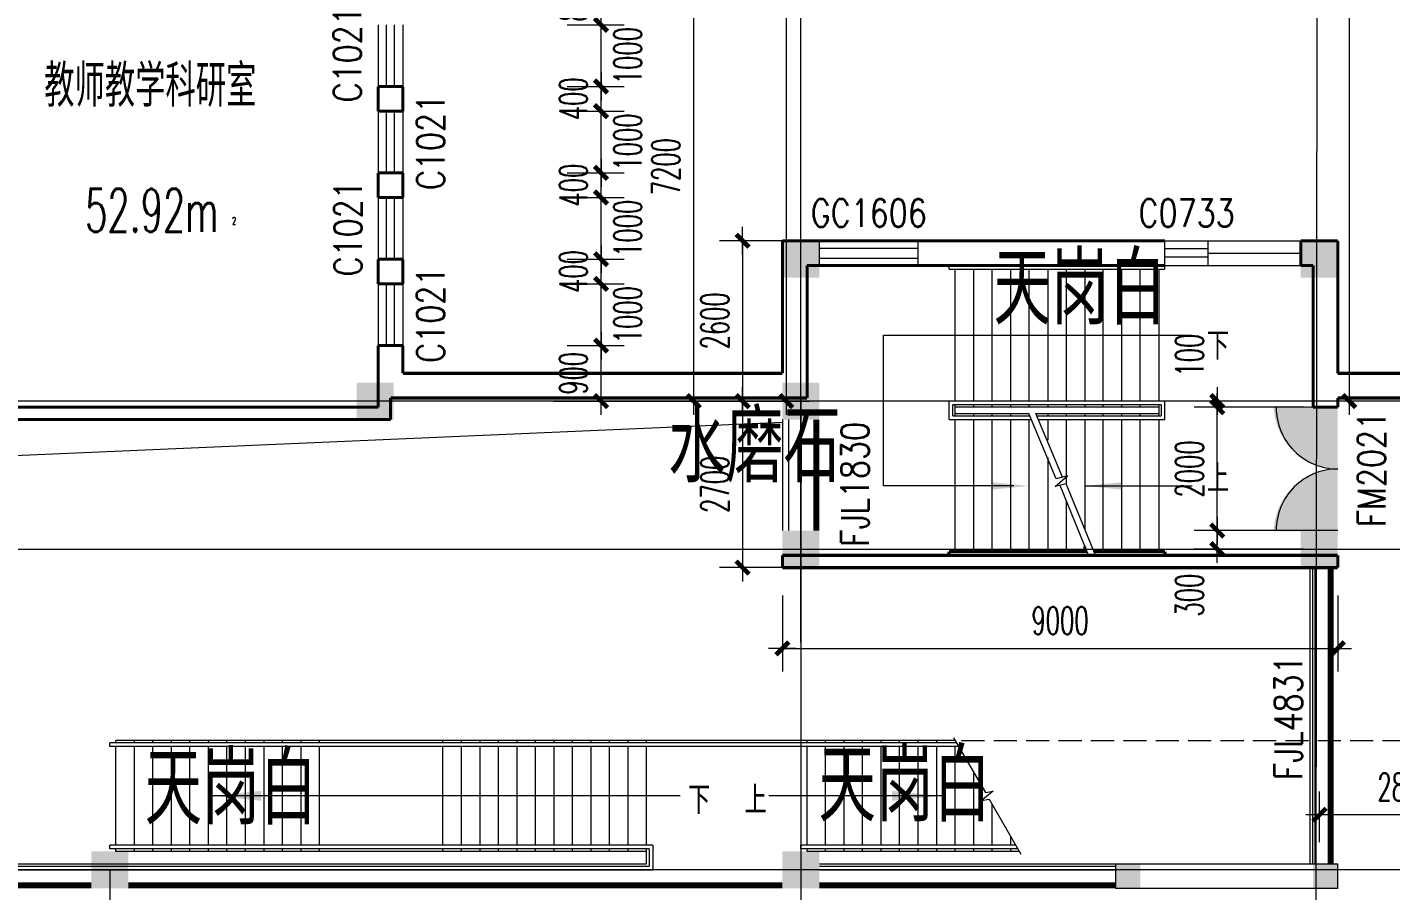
# Model space of a CAD drawing. Extents: x 1575758 to 1999219, y -897052 to -636879.
# Drawn here: x 1621907 to 1644001, y -805312 to -791312 of the extents above; entities that cross this region are included whole.
import ezdxf
from ezdxf.enums import TextEntityAlignment as Align

# ---------------------------------------------------------------- set-up
doc = ezdxf.new("R2010")
doc.units = 0
doc.header["$LTSCALE"] = 1500
doc.header["$MEASUREMENT"] = 0
doc.linetypes.add('DASH', pattern=[0.35, 0.25, -0.1])
doc.layers.get('0').update_dxf_attribs({"linetype": 'CONTINUOUS', "lineweight": 5})
doc.layers.get('DEFPOINTS').update_dxf_attribs({"linetype": 'CONTINUOUS', "lineweight": 5})
for name, color, linetype, lineweight in [('AXIS', 7, 'CONTINUOUS', 5), ('COLUMN', 7, 'CONTINUOUS', 5), ('OTHER', 7, 'CONTINUOUS', 5), ('P-S-TEXT', 7, 'CONTINUOUS', 5), ('PUB_DIM', 7, 'CONTINUOUS', 5), ('PUB_TEXT', 7, 'CONTINUOUS', 5), ('STAIR', 7, 'CONTINUOUS', 0), ('WALL', 7, 'CONTINUOUS', 5), ('WINDOW', 7, 'CONTINUOUS', 0), ('WINDOW_TEXT', 7, 'CONTINUOUS', 5), ('我的', 7, 'CONTINUOUS', 5), ('虚线', 7, 'DASH', 5), ('防火卷帘', 7, 'CONTINUOUS', 5), ('防火卷帘名称', 7, 'CONTINUOUS', 5)]:
    doc.layers.add(name, color=color, linetype=linetype, lineweight=lineweight)
doc.layers.add('防火门', color=10, linetype='CONTINUOUS')
doc.styles.add('_SIMPLEX', font='SIMPLEX.shx', dxfattribs={"width": 0.6})
doc.styles.add('DIM_FONT', font='romans.shx', dxfattribs={"width": 0.6})
doc.styles.add('H1', font='romans.shx', dxfattribs={"width": 1.2, "bigfont": 'hztxt.shx'})
doc.styles.add('SIMPLEX', font='SIMPLEX.SHX', dxfattribs={"width": 0.6})
doc.dimstyles.new('NORMAL', dxfattribs={"dimscale": 1.5, "dimtxt": 300, "dimasz": 1, "dimexe": 250, "dimexo": 300, "dimgap": 150, "dimtad": 1, "dimdec": 0, "dimdsep": 46, "dimtxsty": 'DIM_FONT', "dimblk1": '_DIMX', "dimblk2": '_DIMX', "dimsah": 1, "dimcen": 2.5, "dimdle": 0.3, "dimclrd": 256, "dimclre": 256, "dimclrt": 256, "dimadec": 0, "dimazin": 0, "dimtfac": 1, "dimtdec": 0, "dimtix": 1, "dimtmove": 2, "dimatfit": 3, "dimldrblk": '_DIMX', "dimfxl": 1, "dimtvp": 1, "dimtolj": 1, "dimtzin": 0, "dimlwd": -1, "dimlwe": -1, "dimarcsym": 0})

# ---------------------------------------------------------------- blocks, each defined once
blk = doc.blocks.new('_DIMX')
blk.add_line((-150, 0), (150, 0))
at = {"const_width": 50}
blk.add_lwpolyline([(-70, -70), (70, 70)], dxfattribs=at)
blk = doc.blocks.new('*D403')
at = {"layer": 'AXIS'}
for p, q in [((1634389, -794773), (1633124, -794773)), ((1633499, -794775), (1633499, -797372)), ((1634383, -797373), (1633124, -797373))]:
    blk.add_line(p, q, dxfattribs=at)
at = {"layer": 'DEFPOINTS', "color": 0, "lineweight": 5}
for p in [(1634839, -794773), (1633499, -797373), (1634833, -797373)]:
    blk.add_point(p, dxfattribs=at)
at = {"layer": 'AXIS', "xscale": 1.5, "yscale": 1.5, "zscale": 1.5}
for p, rotation in [((1633499, -794773), 90), ((1633499, -797373), 270)]:
    blk.add_blockref('_DIMX', p, dxfattribs=dict(at, rotation=rotation))
at = {"layer": 'AXIS', "insert": (1633049, -796073), "char_height": 450, "attachment_point": 5, "rotation": 90, "style": 'DIM_FONT'}
blk.add_mtext('\\A1;2600', dxfattribs=at)
blk = doc.blocks.new('_ARROW')
blk.add_solid([(0, 0), (-1, 0.1), (-1, -0.1)])
blk = doc.blocks.new('*D404')
at = {"layer": 'AXIS'}
for p, q in [((1634383, -797373), (1633124, -797373)), ((1633499, -797375), (1633499, -800072)), ((1634389, -800073), (1633124, -800073))]:
    blk.add_line(p, q, dxfattribs=at)
at = {"layer": 'DEFPOINTS', "color": 0, "lineweight": 5}
for p in [(1634833, -797373), (1633499, -800073), (1634839, -800073)]:
    blk.add_point(p, dxfattribs=at)
at = {"layer": 'AXIS', "xscale": 1.5, "yscale": 1.5, "zscale": 1.5}
for p, rotation in [((1633499, -797373), 90), ((1633499, -800073), 270)]:
    blk.add_blockref('_DIMX', p, dxfattribs=dict(at, rotation=rotation))
at = {"layer": 'AXIS', "insert": (1633049, -798723), "char_height": 450, "attachment_point": 5, "rotation": 90, "style": 'DIM_FONT'}
blk.add_mtext('\\A1;2700', dxfattribs=at)
blk = doc.blocks.new('_FZH')
blk.add_solid([(0.5, -0.5), (-0.5, -0.5), (0.5, 0.5), (-0.5, 0.5)])
blk = doc.blocks.new('_WBLK')
for p, q in [((-0.5, 0.5), (0.5, 0.5)), ((0.5, 0.167), (-0.5, 0.167)), ((0.5, -0.167), (-0.5, -0.167)), ((-0.5, -0.5), (0.5, -0.5))]:
    blk.add_line(p, q)
at = {"layer": 'WINDOW_TEXT', "style": 'SIMPLEX', "flags": 9}
blk.add_attdef('A', text='', height=1, dxfattribs=at).set_placement((0, 1.5), align=Align.MIDDLE)
blk = doc.blocks.new('*D545')
at = {"layer": 'DEFPOINTS', "color": 0, "lineweight": 5}
for p in [(1642848, -804079), (1642848, -804973), (1645648, -804973)]:
    blk.add_point(p, dxfattribs=at)
at = {"layer": 'PUB_DIM'}
for p, q in [((1642848, -804523), (1642848, -803704)), ((1645648, -804523), (1645648, -803704)), ((1645646, -804079), (1642849, -804079))]:
    blk.add_line(p, q, dxfattribs=at)
at = {"layer": 'PUB_DIM', "xscale": 1.5, "yscale": 1.5, "zscale": 1.5, "rotation": 180}
blk.add_blockref('_DIMX', (1642848, -804079), dxfattribs=at)
at = {"layer": 'PUB_DIM', "xscale": 1.5, "yscale": 1.5, "zscale": 1.5}
blk.add_blockref('_DIMX', (1645648, -804079), dxfattribs=at)
at = {"layer": 'PUB_DIM', "insert": (1644248, -803629), "char_height": 450, "attachment_point": 5, "style": 'DIM_FONT'}
blk.add_mtext('\\A1;2800', dxfattribs=at)
blk = doc.blocks.new('_GCBLK')
at = {"linetype": 'DASH'}
for p, q in [((-0.5, -0.5), (-0.5, 0.5)), ((0.5, -0.5), (0.5, 0.5)), ((-0.5, 0.2), (0.5, 0.2)), ((-0.5, -0.2), (0.5, -0.2))]:
    blk.add_line(p, q, dxfattribs=at)
at = {"layer": 'WINDOW_TEXT', "style": 'SIMPLEX', "flags": 9}
blk.add_attdef('A', text='', height=1, dxfattribs=at).set_placement((0, 1.5), align=Align.MIDDLE)
blk = doc.blocks.new('M_A3PTU')
for p, q in [((-0.5, 0), (-0.499, -0.498)), ((0.5, 0), (0.499, -0.498))]:
    blk.add_line(p, q)
for centre, start, end in [((-0.498, -0.001), 269.885, 0.0763), ((0.498, -0.001), 179.9237, 270.115)]:
    blk.add_arc(centre, 0.498, start, end)
blk = doc.blocks.new('*D696')
at = {"layer": 'AXIS'}
for p, q in [((1630435, -790173), (1633080, -790173)), ((1632705, -790175), (1632705, -797372)), ((1630435, -797373), (1633080, -797373))]:
    blk.add_line(p, q, dxfattribs=at)
at = {"layer": 'DEFPOINTS', "color": 0, "lineweight": 5}
for p in [(1629985, -790173), (1629985, -797373), (1632705, -797373)]:
    blk.add_point(p, dxfattribs=at)
at = {"layer": 'AXIS', "xscale": 1.5, "yscale": 1.5, "zscale": 1.5}
for p, rotation in [((1632705, -790173), 90), ((1632705, -797373), 270)]:
    blk.add_blockref('_DIMX', p, dxfattribs=dict(at, rotation=rotation))
at = {"layer": 'AXIS', "insert": (1632255, -793573), "char_height": 450, "attachment_point": 5, "rotation": 90, "style": 'DIM_FONT'}
blk.add_mtext('\\A1;7200', dxfattribs=at)
blk = doc.blocks.new('*D697')
at = {"layer": 'AXIS'}
for p, q in [((1630747, -762123), (1634580, -762123)), ((1634205, -762125), (1634205, -797372)), ((1630747, -797373), (1634580, -797373))]:
    blk.add_line(p, q, dxfattribs=at)
at = {"layer": 'DEFPOINTS', "color": 0, "lineweight": 5}
for p in [(1630297, -762123), (1630297, -797373), (1634205, -797373)]:
    blk.add_point(p, dxfattribs=at)
at = {"layer": 'AXIS', "xscale": 1.5, "yscale": 1.5, "zscale": 1.5}
for p, rotation in [((1634205, -762123), 90), ((1634205, -797373), 270)]:
    blk.add_blockref('_DIMX', p, dxfattribs=dict(at, rotation=rotation))
at = {"layer": 'AXIS', "insert": (1633755, -779748), "char_height": 450, "attachment_point": 5, "rotation": 90, "style": 'DIM_FONT'}
blk.add_mtext('\\A1;35250', dxfattribs=at)
blk = doc.blocks.new('*D702')
at = {"layer": 'AXIS'}
for p, q in [((1646787, -762123), (1642954, -762123)), ((1643329, -762125), (1643329, -797372)), ((1646787, -797373), (1642954, -797373))]:
    blk.add_line(p, q, dxfattribs=at)
at = {"layer": 'DEFPOINTS', "color": 0, "lineweight": 5}
for p in [(1647237, -762123), (1643329, -797373), (1647237, -797373)]:
    blk.add_point(p, dxfattribs=at)
at = {"layer": 'AXIS', "xscale": 1.5, "yscale": 1.5, "zscale": 1.5}
for p, rotation in [((1643329, -762123), 90), ((1643329, -797373), 270)]:
    blk.add_blockref('_DIMX', p, dxfattribs=dict(at, rotation=rotation))
at = {"layer": 'AXIS', "insert": (1642879, -779748), "char_height": 450, "attachment_point": 5, "rotation": 90, "style": 'DIM_FONT'}
blk.add_mtext('\\A1;35250', dxfattribs=at)
blk = doc.blocks.new('*D753')
at = {"layer": 'DEFPOINTS', "color": 0, "lineweight": 5}
for p in [(1630205, -795073), (1631205, -795073), (1630205, -795473)]:
    blk.add_point(p, dxfattribs=at)
at = {"layer": 'PUB_DIM'}
for p, q in [((1630655, -795073), (1631580, -795073)), ((1631205, -795072), (1631205, -795070)), ((1631205, -795473), (1631205, -795073)), ((1630655, -795473), (1631580, -795473)), ((1631205, -795475), (1631205, -795476))]:
    blk.add_line(p, q, dxfattribs=at)
at = {"layer": 'PUB_DIM', "xscale": 1.5, "yscale": 1.5, "zscale": 1.5}
for p, rotation in [((1631205, -795073), 270), ((1631205, -795473), 90)]:
    blk.add_blockref('_DIMX', p, dxfattribs=dict(at, rotation=rotation))
at = {"layer": 'PUB_DIM', "insert": (1630755, -795273), "char_height": 450, "attachment_point": 5, "rotation": 90, "style": 'DIM_FONT'}
blk.add_mtext('\\A1;400', dxfattribs=at)
blk = doc.blocks.new('*D754')
at = {"layer": 'DEFPOINTS', "color": 0, "lineweight": 5}
for p in [(1630205, -794073), (1631205, -794073), (1630205, -795073)]:
    blk.add_point(p, dxfattribs=at)
at = {"layer": 'PUB_DIM'}
for p, q in [((1630655, -794073), (1631580, -794073)), ((1631205, -795072), (1631205, -794075)), ((1630655, -795073), (1631580, -795073))]:
    blk.add_line(p, q, dxfattribs=at)
at = {"layer": 'PUB_DIM', "xscale": 1.5, "yscale": 1.5, "zscale": 1.5}
for p, rotation in [((1631205, -794073), 90), ((1631205, -795073), 270)]:
    blk.add_blockref('_DIMX', p, dxfattribs=dict(at, rotation=rotation))
at = {"layer": 'PUB_DIM', "insert": (1631637, -794573), "char_height": 450, "attachment_point": 5, "rotation": 90, "style": 'DIM_FONT'}
blk.add_mtext('\\A1;1000', dxfattribs=at)
blk = doc.blocks.new('*D755')
at = {"layer": 'DEFPOINTS', "color": 0, "lineweight": 5}
for p in [(1630205, -793673), (1631205, -793673), (1630205, -794073)]:
    blk.add_point(p, dxfattribs=at)
at = {"layer": 'PUB_DIM'}
for p, q in [((1630655, -793673), (1631580, -793673)), ((1631205, -793672), (1631205, -793670)), ((1631205, -794073), (1631205, -793673)), ((1630655, -794073), (1631580, -794073)), ((1631205, -794075), (1631205, -794076))]:
    blk.add_line(p, q, dxfattribs=at)
at = {"layer": 'PUB_DIM', "xscale": 1.5, "yscale": 1.5, "zscale": 1.5}
for p, rotation in [((1631205, -793673), 270), ((1631205, -794073), 90)]:
    blk.add_blockref('_DIMX', p, dxfattribs=dict(at, rotation=rotation))
at = {"layer": 'PUB_DIM', "insert": (1630755, -793873), "char_height": 450, "attachment_point": 5, "rotation": 90, "style": 'DIM_FONT'}
blk.add_mtext('\\A1;400', dxfattribs=at)
blk = doc.blocks.new('*D756')
at = {"layer": 'DEFPOINTS', "color": 0, "lineweight": 5}
for p in [(1630205, -792273), (1631205, -792273), (1630205, -792673)]:
    blk.add_point(p, dxfattribs=at)
at = {"layer": 'PUB_DIM'}
for p, q in [((1630655, -792273), (1631580, -792273)), ((1631205, -792272), (1631205, -792270)), ((1631205, -792673), (1631205, -792273)), ((1630655, -792673), (1631580, -792673)), ((1631205, -792675), (1631205, -792676))]:
    blk.add_line(p, q, dxfattribs=at)
at = {"layer": 'PUB_DIM', "xscale": 1.5, "yscale": 1.5, "zscale": 1.5}
for p, rotation in [((1631205, -792273), 270), ((1631205, -792673), 90)]:
    blk.add_blockref('_DIMX', p, dxfattribs=dict(at, rotation=rotation))
at = {"layer": 'PUB_DIM', "insert": (1630755, -792473), "char_height": 450, "attachment_point": 5, "rotation": 90, "style": 'DIM_FONT'}
blk.add_mtext('\\A1;400', dxfattribs=at)
blk = doc.blocks.new('*D757')
at = {"layer": 'DEFPOINTS', "color": 0, "lineweight": 5}
for p in [(1630205, -796473), (1631205, -796473), (1630205, -797373)]:
    blk.add_point(p, dxfattribs=at)
at = {"layer": 'PUB_DIM'}
for p, q in [((1630655, -796473), (1631580, -796473)), ((1631205, -796472), (1631205, -796470)), ((1631205, -797373), (1631205, -796473)), ((1630655, -797373), (1631580, -797373)), ((1631205, -797375), (1631205, -797376))]:
    blk.add_line(p, q, dxfattribs=at)
at = {"layer": 'PUB_DIM', "xscale": 1.5, "yscale": 1.5, "zscale": 1.5}
for p, rotation in [((1631205, -796473), 270), ((1631205, -797373), 90)]:
    blk.add_blockref('_DIMX', p, dxfattribs=dict(at, rotation=rotation))
at = {"layer": 'PUB_DIM', "insert": (1630755, -796923), "char_height": 450, "attachment_point": 5, "rotation": 90, "style": 'DIM_FONT'}
blk.add_mtext('\\A1;900', dxfattribs=at)
blk = doc.blocks.new('*D758')
at = {"layer": 'DEFPOINTS', "color": 0, "lineweight": 5}
for p in [(1630205, -790473), (1631205, -790473), (1630205, -791273)]:
    blk.add_point(p, dxfattribs=at)
at = {"layer": 'PUB_DIM'}
for p, q in [((1630655, -790473), (1631580, -790473)), ((1631205, -790472), (1631205, -790470)), ((1631205, -791273), (1631205, -790473)), ((1630655, -791273), (1631580, -791273)), ((1631205, -791275), (1631205, -791276))]:
    blk.add_line(p, q, dxfattribs=at)
at = {"layer": 'PUB_DIM', "xscale": 1.5, "yscale": 1.5, "zscale": 1.5}
for p, rotation in [((1631205, -790473), 270), ((1631205, -791273), 90)]:
    blk.add_blockref('_DIMX', p, dxfattribs=dict(at, rotation=rotation))
at = {"layer": 'PUB_DIM', "insert": (1630755, -790873), "char_height": 450, "attachment_point": 5, "rotation": 90, "style": 'DIM_FONT'}
blk.add_mtext('\\A1;800', dxfattribs=at)
blk = doc.blocks.new('*D1653')
at = {"layer": 'AXIS'}
for p, q in [((1634143, -800523), (1634143, -801757)), ((1643143, -800523), (1643143, -801757)), ((1634145, -801382), (1643142, -801382))]:
    blk.add_line(p, q, dxfattribs=at)
at = {"layer": 'DEFPOINTS', "color": 0, "lineweight": 5}
for p in [(1634143, -800073), (1643143, -800073), (1643143, -801382)]:
    blk.add_point(p, dxfattribs=at)
at = {"layer": 'AXIS', "xscale": 1.5, "yscale": 1.5, "zscale": 1.5, "rotation": 180}
blk.add_blockref('_DIMX', (1634143, -801382), dxfattribs=at)
at = {"layer": 'AXIS', "xscale": 1.5, "yscale": 1.5, "zscale": 1.5}
blk.add_blockref('_DIMX', (1643143, -801382), dxfattribs=at)
at = {"layer": 'AXIS', "insert": (1638643, -800932), "char_height": 450, "attachment_point": 5, "style": 'DIM_FONT'}
blk.add_mtext('\\A1;9000', dxfattribs=at)
blk = doc.blocks.new('*D1654')
at = {"layer": 'DEFPOINTS', "color": 0, "lineweight": 5}
for p in [(1630205, -792673), (1631205, -792673), (1630205, -793673)]:
    blk.add_point(p, dxfattribs=at)
at = {"layer": 'PUB_DIM'}
for p, q in [((1630655, -792673), (1631580, -792673)), ((1631205, -793672), (1631205, -792675)), ((1630655, -793673), (1631580, -793673))]:
    blk.add_line(p, q, dxfattribs=at)
at = {"layer": 'PUB_DIM', "xscale": 1.5, "yscale": 1.5, "zscale": 1.5}
for p, rotation in [((1631205, -792673), 90), ((1631205, -793673), 270)]:
    blk.add_blockref('_DIMX', p, dxfattribs=dict(at, rotation=rotation))
at = {"layer": 'PUB_DIM', "insert": (1631637, -793173), "char_height": 450, "attachment_point": 5, "rotation": 90, "style": 'DIM_FONT'}
blk.add_mtext('\\A1;1000', dxfattribs=at)
blk = doc.blocks.new('*D1655')
at = {"layer": 'DEFPOINTS', "color": 0, "lineweight": 5}
for p in [(1630205, -791273), (1631205, -791273), (1630205, -792273)]:
    blk.add_point(p, dxfattribs=at)
at = {"layer": 'PUB_DIM'}
for p, q in [((1630655, -791273), (1631580, -791273)), ((1631205, -792272), (1631205, -791275)), ((1630655, -792273), (1631580, -792273))]:
    blk.add_line(p, q, dxfattribs=at)
at = {"layer": 'PUB_DIM', "xscale": 1.5, "yscale": 1.5, "zscale": 1.5}
for p, rotation in [((1631205, -791273), 90), ((1631205, -792273), 270)]:
    blk.add_blockref('_DIMX', p, dxfattribs=dict(at, rotation=rotation))
at = {"layer": 'PUB_DIM', "insert": (1631637, -791773), "char_height": 450, "attachment_point": 5, "rotation": 90, "style": 'DIM_FONT'}
blk.add_mtext('\\A1;1000', dxfattribs=at)
blk = doc.blocks.new('*D1656')
at = {"layer": 'DEFPOINTS', "color": 0, "lineweight": 5}
for p in [(1630205, -795473), (1631205, -795473), (1630205, -796473)]:
    blk.add_point(p, dxfattribs=at)
at = {"layer": 'PUB_DIM'}
for p, q in [((1630655, -795473), (1631580, -795473)), ((1631205, -796472), (1631205, -795475)), ((1630655, -796473), (1631580, -796473))]:
    blk.add_line(p, q, dxfattribs=at)
at = {"layer": 'PUB_DIM', "xscale": 1.5, "yscale": 1.5, "zscale": 1.5}
for p, rotation in [((1631205, -795473), 90), ((1631205, -796473), 270)]:
    blk.add_blockref('_DIMX', p, dxfattribs=dict(at, rotation=rotation))
at = {"layer": 'PUB_DIM', "insert": (1631637, -795973), "char_height": 450, "attachment_point": 5, "rotation": 90, "style": 'DIM_FONT'}
blk.add_mtext('\\A1;1000', dxfattribs=at)
blk = doc.blocks.new('*D2250')
at = {"layer": 'DEFPOINTS', "color": 0, "lineweight": 5}
for p in [(1641190, -799473), (1643043, -799473), (1643043, -799773)]:
    blk.add_point(p, dxfattribs=at)
at = {"layer": 'PUB_DIM'}
for p, q in [((1642593, -799473), (1640815, -799473)), ((1641190, -799472), (1641190, -799470)), ((1641190, -799773), (1641190, -799473)), ((1642593, -799773), (1640815, -799773)), ((1641190, -799775), (1641190, -799776))]:
    blk.add_line(p, q, dxfattribs=at)
at = {"layer": 'PUB_DIM', "xscale": 1.5, "yscale": 1.5, "zscale": 1.5}
for p, rotation in [((1641190, -799473), 270), ((1641190, -799773), 90)]:
    blk.add_blockref('_DIMX', p, dxfattribs=dict(at, rotation=rotation))
at = {"layer": 'PUB_DIM', "insert": (1640740, -800518), "char_height": 450, "attachment_point": 5, "rotation": 90, "style": 'DIM_FONT'}
blk.add_mtext('\\A1;300', dxfattribs=at)
blk = doc.blocks.new('*D2251')
at = {"layer": 'DEFPOINTS', "color": 0, "lineweight": 5}
for p in [(1641190, -797473), (1643043, -797473), (1643043, -799473)]:
    blk.add_point(p, dxfattribs=at)
at = {"layer": 'PUB_DIM'}
for p, q in [((1642593, -797473), (1640815, -797473)), ((1641190, -799472), (1641190, -797475)), ((1642593, -799473), (1640815, -799473))]:
    blk.add_line(p, q, dxfattribs=at)
at = {"layer": 'PUB_DIM', "xscale": 1.5, "yscale": 1.5, "zscale": 1.5}
for p, rotation in [((1641190, -797473), 90), ((1641190, -799473), 270)]:
    blk.add_blockref('_DIMX', p, dxfattribs=dict(at, rotation=rotation))
at = {"layer": 'PUB_DIM', "insert": (1640740, -798473), "char_height": 450, "attachment_point": 5, "rotation": 90, "style": 'DIM_FONT'}
blk.add_mtext('\\A1;2000', dxfattribs=at)
blk = doc.blocks.new('*D2252')
at = {"layer": 'DEFPOINTS', "color": 0, "lineweight": 5}
for p in [(1641190, -797373), (1643043, -797373), (1643043, -797473)]:
    blk.add_point(p, dxfattribs=at)
at = {"layer": 'PUB_DIM'}
for p, q in [((1642593, -797373), (1640815, -797373)), ((1641190, -797372), (1641190, -797370)), ((1641190, -797473), (1641190, -797373)), ((1642593, -797473), (1640815, -797473)), ((1641190, -797475), (1641190, -797476))]:
    blk.add_line(p, q, dxfattribs=at)
at = {"layer": 'PUB_DIM', "xscale": 1.5, "yscale": 1.5, "zscale": 1.5}
for p, rotation in [((1641190, -797373), 270), ((1641190, -797473), 90)]:
    blk.add_blockref('_DIMX', p, dxfattribs=dict(at, rotation=rotation))
at = {"layer": 'PUB_DIM', "insert": (1640740, -796629), "char_height": 450, "attachment_point": 5, "rotation": 90, "style": 'DIM_FONT'}
blk.add_mtext('\\A1;100', dxfattribs=at)

msp = doc.modelspace()

# ---------------------------------------------------------------- hatches: boundary and pattern name
at = {"layer": '防火门'}
for points in [[(1643140.9, -797454.2), (1642101.4, -797454.2, 0.4059403), (1643140.9, -798464.7)], [(1643140.9, -799486.2), (1642101.4, -799486.2, -0.4059403), (1643140.9, -798475.6)]]:
    msp.add_hatch(color=256, dxfattribs=at).paths.add_polyline_path(points)

# ---------------------------------------------------------------- linework, layer by layer
at = {"layer": 'OTHER'}
msp.add_lwpolyline([(1609270.3, -804517.9), (1610992.7, -798718.7), (1634143.1, -797716)], dxfattribs=at)
at = {"layer": 'PUB_DIM'}
for p, q in [((1634443.1, -801282.8), (1634443.1, -757267.7)), ((1642793.2, -807773.5), (1642843.2, -757267.7)), ((1688708.5, -797373.5), (1598184.1, -797373.5)), ((1634443.1, -797373.5), (1634443.1, -826541.4)), ((1598184.1, -799773.5), (1688727.8, -799773.5)), ((1688708.5, -804973.5), (1598184.1, -804973.5)), ((1623243.1, -804973.4), (1623243.1, -826541.4))]:
    msp.add_line(p, q, dxfattribs=at)
for points in [[(1637893.1, -798748.5), (1635782.9, -798748.5), (1635782.9, -796303.5), (1640771.5, -796303.5)], [(1639043.1, -798748.5), (1640784.7, -798748.5)], [(1632489, -803773.4), (1624897.5, -803773.4)], [(1636720.4, -803773.4), (1633924.5, -803773.4)]]:
    msp.add_lwpolyline(points, dxfattribs=at)
at = {"layer": 'STAIR'}
for p, q in [((1636843.1, -795233.5), (1636843.1, -795173.5)), ((1636843.1, -795233.5), (1640343.1, -795233.5)), ((1640283.1, -795173.5), (1636903.1, -795173.5)), ((1636943.1, -797373.5), (1636943.1, -795233.5)), ((1637243.1, -797373.5), (1637243.1, -795233.5)), ((1637543.1, -797373.5), (1637543.1, -795233.5)), ((1637843.1, -797373.5), (1637843.1, -795233.5)), ((1638143.1, -797373.5), (1638143.1, -795233.5)), ((1638443.1, -795233.5), (1638443.1, -797373.5)), ((1638743.1, -795233.5), (1638743.1, -797373.5)), ((1639043.1, -795233.5), (1639043.1, -797373.5)), ((1639343.1, -797373.5), (1639343.1, -795233.5)), ((1639643.1, -797373.5), (1639643.1, -795233.5)), ((1639943.1, -797373.5), (1639943.1, -795233.5)), ((1640243.1, -795233.5), (1640243.1, -797373.5)), ((1640343.1, -795233.5), (1640343.1, -795173.5)), ((1640343.1, -797373.5), (1636843.1, -797373.5)), ((1636843.1, -797673.5), (1636843.1, -797373.5)), ((1640343.1, -797673.5), (1640343.1, -797373.5)), ((1640283.1, -797433.5), (1636903.1, -797433.5)), ((1636903.1, -797613.5), (1636903.1, -797433.5)), ((1636943.1, -797613.5), (1636943.1, -797433.5)), ((1640243.1, -797473.5), (1636943.1, -797473.5)), ((1636943.1, -797573.5), (1638135.5, -797573.5)), ((1637243.1, -797473.5), (1637243.1, -797433.5)), ((1637243.1, -797613.5), (1637243.1, -797573.5)), ((1637543.1, -797473.5), (1637543.1, -797433.5)), ((1637543.1, -797613.5), (1637543.1, -797573.5)), ((1637843.1, -797473.5), (1637843.1, -797433.5)), ((1637843.1, -797613.5), (1637843.1, -797573.5)), ((1638581.9, -798633.5), (1638135.5, -797573.5)), ((1638143.1, -797473.5), (1638143.1, -797433.5)), ((1638682.4, -798607.6), (1638250.8, -797573.5)), ((1638250.8, -797573.5), (1640243.1, -797573.5)), ((1638443.1, -797433.5), (1638443.1, -797473.5)), ((1638443.1, -797573.5), (1638443.1, -797613.5)), ((1638743.1, -797433.5), (1638743.1, -797473.5)), ((1638743.1, -797573.5), (1638743.1, -797613.5)), ((1639043.1, -797433.5), (1639043.1, -797473.5)), ((1639043.1, -797573.5), (1639043.1, -797613.5)), ((1639343.1, -797473.5), (1639343.1, -797433.5)), ((1639343.1, -797613.5), (1639343.1, -797573.5)), ((1639643.1, -797473.5), (1639643.1, -797433.5)), ((1639643.1, -797613.5), (1639643.1, -797573.5)), ((1639943.1, -797473.5), (1639943.1, -797433.5)), ((1639943.1, -797613.5), (1639943.1, -797573.5)), ((1640243.1, -797433.5), (1640243.1, -797613.5)), ((1640283.1, -797433.5), (1640283.1, -797613.5)), ((1634143.1, -797673.5), (1634143.1, -799473.5)), ((1634243.1, -797673.5), (1634243.1, -799473.5)), ((1636843.1, -797673.5), (1638175.8, -797673.5)), ((1636903.1, -797613.5), (1638151.6, -797613.5)), ((1636943.1, -799813.5), (1636943.1, -797673.5)), ((1637243.1, -799813.5), (1637243.1, -797673.5)), ((1637543.1, -799813.5), (1637543.1, -797673.5)), ((1637843.1, -799813.5), (1637843.1, -797673.5)), ((1638143.1, -799813.5), (1638143.1, -797673.5)), ((1638266.8, -797613.5), (1640283.1, -797613.5)), ((1638290.7, -797673.5), (1640343.1, -797673.5)), ((1638443.1, -797673.5), (1638443.1, -798006.5)), ((1638743.1, -797673.5), (1638743.1, -798713.5)), ((1639043.1, -797673.5), (1639043.1, -799445.1)), ((1639343.1, -799813.5), (1639343.1, -797673.5)), ((1639643.1, -799813.5), (1639643.1, -797673.5)), ((1639943.1, -799813.5), (1639943.1, -797673.5)), ((1640243.1, -797673.5), (1640243.1, -799813.5)), ((1638443.1, -798288.3), (1638443.1, -799813.5)), ((1638562.7, -798760.1), (1638762.8, -798586.8)), ((1638762.8, -798586.8), (1638581.9, -798633.5)), ((1638743.6, -798713.4), (1638562.7, -798760.1)), ((1639103.2, -799873.5), (1638643.1, -798739.4)), ((1639218.5, -799873.5), (1638743.6, -798713.4)), ((1638743.1, -798986), (1638743.1, -799813.5)), ((1642693.2, -804873.5), (1642693.2, -800073.5)), ((1642733.3, -800073.5), (1642733.3, -804873.5)), ((1642773.3, -800073.5), (1642773.3, -804873.5)), ((1643043.1, -800073.5), (1643043.1, -804873.5)), ((1636943.3, -802873.5), (1623343.3, -802873.5)), ((1623343.3, -802913.5), (1623343.3, -802873.5)), ((1623643.3, -802913.5), (1623643.3, -802873.5)), ((1623943.3, -802913.5), (1623943.3, -802873.5)), ((1624243.3, -802913.5), (1624243.3, -802873.5)), ((1624543.3, -802913.5), (1624543.3, -802873.5)), ((1624843.3, -802913.5), (1624843.3, -802873.5)), ((1625143.3, -802913.5), (1625143.3, -802873.5)), ((1625443.3, -802913.5), (1625443.3, -802873.5)), ((1625743.3, -802913.5), (1625743.3, -802873.5)), ((1626043.3, -802913.5), (1626043.3, -802873.5)), ((1626343.3, -802913.5), (1626343.3, -802873.5)), ((1626643.3, -802913.5), (1626643.3, -802873.5)), ((1628643.3, -802913.5), (1628643.3, -802873.5)), ((1628943.3, -802913.5), (1628943.3, -802873.5)), ((1629243.3, -802913.5), (1629243.3, -802873.5)), ((1629543.3, -802913.5), (1629543.3, -802873.5)), ((1629843.3, -802913.5), (1629843.3, -802873.5)), ((1630143.3, -802913.5), (1630143.3, -802873.5)), ((1630443.3, -802913.5), (1630443.3, -802873.5)), ((1630743.3, -802913.5), (1630743.3, -802873.5)), ((1631043.3, -802913.5), (1631043.3, -802873.5)), ((1631343.3, -802913.5), (1631343.3, -802873.5)), ((1631643.3, -802913.5), (1631643.3, -802873.5)), ((1631943.3, -802913.5), (1631943.3, -802873.5)), ((1634543.3, -802913.5), (1634543.3, -802873.5)), ((1634843.3, -802913.5), (1634843.3, -802873.5)), ((1635143.3, -802913.5), (1635143.3, -802873.5)), ((1635443.3, -802913.5), (1635443.3, -802873.5)), ((1635743.3, -802913.5), (1635743.3, -802873.5)), ((1636043.3, -802913.5), (1636043.3, -802873.5)), ((1636343.3, -802913.5), (1636343.3, -802873.5)), ((1636643.3, -802913.5), (1636643.3, -802873.5)), ((1636918.3, -802830.2), (1637432.9, -803721.5)), ((1636966.4, -802913.5), (1623243.3, -802913.5)), ((1623243.3, -802973.5), (1623243.3, -802913.5)), ((1637001, -802973.5), (1623243.3, -802973.5)), ((1623343.3, -804573.5), (1623343.3, -802973.5)), ((1623643.3, -804573.5), (1623643.3, -802973.5)), ((1623943.3, -804573.5), (1623943.3, -802973.5)), ((1624243.3, -804573.5), (1624243.3, -802973.5)), ((1624543.3, -804573.5), (1624543.3, -802973.5)), ((1624843.3, -804573.5), (1624843.3, -802973.5)), ((1625143.3, -804573.5), (1625143.3, -802973.5)), ((1625443.3, -804573.5), (1625443.3, -802973.5)), ((1625743.3, -804573.5), (1625743.3, -802973.5)), ((1626043.3, -804573.5), (1626043.3, -802973.5)), ((1626343.3, -804573.5), (1626343.3, -802973.5)), ((1626643.3, -804573.5), (1626643.3, -802973.5)), ((1628643.3, -804573.5), (1628643.3, -802973.5)), ((1628943.3, -804573.5), (1628943.3, -802973.5)), ((1629243.3, -804573.5), (1629243.3, -802973.5)), ((1629543.3, -804573.5), (1629543.3, -802973.5)), ((1629843.3, -804573.5), (1629843.3, -802973.5)), ((1630143.3, -804573.5), (1630143.3, -802973.5)), ((1630443.3, -804573.5), (1630443.3, -802973.5)), ((1630743.3, -804573.5), (1630743.3, -802973.5)), ((1631043.3, -804573.5), (1631043.3, -802973.5)), ((1631343.3, -804573.5), (1631343.3, -802973.5)), ((1631643.3, -804573.5), (1631643.3, -802973.5)), ((1631943.3, -804573.5), (1631943.3, -802973.5)), ((1634543.3, -804573.5), (1634543.3, -802973.5)), ((1634843.3, -804573.5), (1634843.3, -802973.5)), ((1635143.3, -804573.5), (1635143.3, -802973.5)), ((1635443.3, -804573.5), (1635443.3, -802973.5)), ((1635743.3, -804573.5), (1635743.3, -802973.5)), ((1636043.3, -804573.5), (1636043.3, -802973.5)), ((1636343.3, -804573.5), (1636343.3, -802973.5)), ((1636643.3, -804573.5), (1636643.3, -802973.5)), ((1636943.3, -804573.5), (1636943.3, -802973.5)), ((1637243.3, -804573.5), (1637243.3, -803393.1)), ((1637556.8, -803696.1), (1637369, -803850.8)), ((1637432.9, -803721.5), (1637556.8, -803696.1)), ((1637369, -803850.8), (1637492.9, -803825.4)), ((1637492.9, -803825.4), (1638007.5, -804716.8)), ((1637543.3, -804573.5), (1637543.3, -803912.7)), ((1637843.3, -804573.5), (1637843.3, -804432.3)), ((1632043.3, -804573.5), (1623243.3, -804573.5)), ((1623243.3, -804633.5), (1623243.3, -804573.5)), ((1631983.3, -804633.5), (1623243.3, -804633.5)), ((1623343.3, -804673.5), (1623343.3, -804633.5)), ((1623643.3, -804673.5), (1623643.3, -804633.5)), ((1623943.3, -804673.5), (1623943.3, -804633.5)), ((1624243.3, -804673.5), (1624243.3, -804633.5)), ((1624543.3, -804673.5), (1624543.3, -804633.5)), ((1624843.3, -804673.5), (1624843.3, -804633.5)), ((1625143.3, -804673.5), (1625143.3, -804633.5)), ((1625443.3, -804673.5), (1625443.3, -804633.5)), ((1625743.3, -804673.5), (1625743.3, -804633.5)), ((1626043.3, -804673.5), (1626043.3, -804633.5)), ((1626343.3, -804673.5), (1626343.3, -804633.5)), ((1626643.3, -804673.5), (1626643.3, -804633.5)), ((1628643.3, -804673.5), (1628643.3, -804633.5)), ((1628943.3, -804673.5), (1628943.3, -804633.5)), ((1629243.3, -804673.5), (1629243.3, -804633.5)), ((1629543.3, -804673.5), (1629543.3, -804633.5)), ((1629843.3, -804673.5), (1629843.3, -804633.5)), ((1630143.3, -804673.5), (1630143.3, -804633.5)), ((1630443.3, -804673.5), (1630443.3, -804633.5)), ((1630743.3, -804673.5), (1630743.3, -804633.5)), ((1631043.3, -804673.5), (1631043.3, -804633.5)), ((1631343.3, -804673.5), (1631343.3, -804633.5)), ((1631643.3, -804673.5), (1631643.3, -804633.5)), ((1631943.3, -804873.5), (1631943.3, -804633.5)), ((1631983.3, -804633.5), (1631983.3, -804913.5)), ((1632043.3, -804573.5), (1632043.3, -804973.5)), ((1637924.8, -804573.5), (1634443.3, -804573.5)), ((1634443.3, -804633.5), (1634443.3, -804573.5)), ((1637959.4, -804633.5), (1634443.3, -804633.5)), ((1634543.3, -804673.5), (1634543.3, -804633.5)), ((1634843.3, -804673.5), (1634843.3, -804633.5)), ((1635143.3, -804673.5), (1635143.3, -804633.5)), ((1635443.3, -804673.5), (1635443.3, -804633.5)), ((1635743.3, -804673.5), (1635743.3, -804633.5)), ((1636043.3, -804673.5), (1636043.3, -804633.5)), ((1636343.3, -804673.5), (1636343.3, -804633.5)), ((1636643.3, -804673.5), (1636643.3, -804633.5)), ((1636943.3, -804673.5), (1636943.3, -804633.5)), ((1637243.3, -804673.5), (1637243.3, -804633.5)), ((1637543.3, -804673.5), (1637543.3, -804633.5)), ((1637843.3, -804673.5), (1637843.3, -804633.5)), ((1612543.1, -804873.5), (1631943.3, -804873.5)), ((1631943.3, -804673.5), (1623343.3, -804673.5)), ((1637982.5, -804673.5), (1634543.3, -804673.5)), ((1634743.1, -804873.5), (1639542.9, -804873.5)), ((1612543.1, -804913.5), (1631983.3, -804913.5)), ((1612543.1, -804973.5), (1632043.3, -804973.5)), ((1634743.1, -804913.5), (1639542.9, -804913.5)), ((1634743.1, -804973.5), (1639542.9, -804973.5))]:
    msp.add_line(p, q, dxfattribs=at)
at = {"layer": 'STAIR', "const_width": 50}
for points in [[(1636843.1, -799873.5), (1636843.1, -799813.5)], [(1636843.1, -799813.5), (1639078.9, -799813.5)], [(1639043.1, -799725.4), (1639043.1, -799813.5)], [(1639193.9, -799813.5), (1640343.1, -799813.5)], [(1640343.1, -799873.5), (1640343.1, -799813.5)], [(1636883.1, -799873.5), (1640303.1, -799873.5)]]:
    msp.add_lwpolyline(points, dxfattribs=at)
at = {"layer": 'WALL'}
for p, q in [((1640343.1, -795173.5), (1640343.1, -794773.5)), ((1639542.9, -804873.5), (1643143.1, -804873.5)), ((1639542.9, -804873.5), (1639542.9, -805273.5)), ((1643143.1, -805273.5), (1643143.1, -804873.5)), ((1643143.1, -805273.5), (1639542.9, -805273.5))]:
    msp.add_line(p, q, dxfattribs=at)
at = {"layer": 'WALL', "const_width": 50}
for points in [[(1627993.1, -792273.4), (1627593.1, -792273.4)], [(1627593.1, -792673.4), (1627593.1, -792273.4)], [(1627993.1, -792673.4), (1627993.1, -792273.4)], [(1627993.1, -792673.4), (1627593.1, -792673.4)], [(1627993.1, -793673.4), (1627593.1, -793673.4)], [(1627593.1, -794073.4), (1627593.1, -793673.4)], [(1627993.1, -794073.4), (1627993.1, -793673.4)], [(1627993.1, -794073.4), (1627593.1, -794073.4)], [(1634143.1, -796923.5), (1634143.1, -794773.5)], [(1634143.1, -794773.5), (1640343.1, -794773.5)], [(1642543.1, -794773.5), (1643143.1, -794773.5)], [(1642543.1, -795173.5), (1642543.1, -794773.5)], [(1643143.2, -796923.5), (1643143.2, -794773.5)], [(1627993.1, -795073.4), (1627593.1, -795073.4)], [(1627593.1, -795473.4), (1627593.1, -795073.4)], [(1627993.1, -795473.4), (1627993.1, -795073.4)], [(1634543.1, -797323.5), (1634543.1, -795173.5)], [(1634543.1, -795173.5), (1640343.1, -795173.5)], [(1642543.1, -795173.5), (1642743.1, -795173.5)], [(1642743.1, -797473.5), (1642743.1, -795173.5)], [(1627993.1, -795473.4), (1627593.1, -795473.4)], [(1627993.1, -796473.4), (1627593.1, -796473.4)], [(1627593.1, -797473.4), (1627593.1, -796473.4)], [(1627993.1, -796923.5), (1627993.1, -796473.4)], [(1634143.1, -796923.5), (1627993.1, -796923.5)], [(1643143.2, -796923.5), (1648793.1, -796923.5)], [(1627793.1, -797673.4), (1627793.1, -797323.5)], [(1634543.1, -797323.5), (1627793.1, -797323.5)], [(1643143.2, -797473.5), (1643143.2, -797323.5)], [(1643143.2, -797323.5), (1648393.1, -797323.5)], [(1620543.1, -797473.4), (1627593.1, -797473.4)], [(1642743.1, -797473.5), (1643143.2, -797473.5)], [(1620343.1, -797673.4), (1627793.1, -797673.4)], [(1634143.1, -800073.5), (1634143.1, -799873.5)], [(1634143.1, -799873.5), (1643143.1, -799873.5)], [(1643143.1, -800073.5), (1643143.1, -799873.5)], [(1643143.1, -800073.5), (1634143.1, -800073.5)]]:
    msp.add_lwpolyline(points, dxfattribs=at)
at = {"layer": 'WINDOW'}
for p, q in [((1641043.1, -794773.5), (1642543.1, -794773.5)), ((1641043.1, -795173.5), (1641043.1, -794773.5)), ((1641043.1, -794973.5), (1642543.1, -794973.5)), ((1641043.1, -795173.5), (1642543.1, -795173.5))]:
    msp.add_line(p, q, dxfattribs=at)
at = {"layer": '虚线'}
msp.add_line((1637043.3, -802873.5), (1665445.3, -802873.4), dxfattribs=at)
at = {"layer": '防火卷帘', "linetype": 'DASH', "const_width": 100}
for points in [[(1634693.1, -799473.5), (1634693.1, -797673.5)], [(1643026.8, -800073.7), (1643026.8, -804873.5)], [(1612543.1, -805223.5), (1622943.1, -805223.5)], [(1634143.1, -805223.5), (1623543.1, -805223.5)], [(1639542.9, -805223.5), (1634743.1, -805223.5)]]:
    msp.add_lwpolyline(points, dxfattribs=at)

# ---------------------------------------------------------------- block references
at = {"layer": 'COLUMN', "extrusion": (0, 0, -1), "zscale": -400}
for p, xscale, yscale in [((-1634443.1, -795073.5), 600, 600), ((-1642843.1, -795073.5), 600, 600), ((-1634443.1, -797373.5), 600, 600), ((-1634443.1, -797373.5), 600, 600), ((-1634443.1, -799773.5), 600, 600), ((-1642843.1, -799773.5), 600, 600), ((-1639742.9, -805073.5), 400, 400), ((-1642943.1, -805073.5), 400, 400)]:
    msp.add_blockref('_FZH', p, dxfattribs=dict(at, xscale=xscale, yscale=yscale))
at = {"layer": 'COLUMN', "xscale": 600, "yscale": 600, "zscale": 600}
for p in [(1627543.1, -797373.4), (1623243.1, -804973.5), (1634443.1, -804973.5)]:
    msp.add_blockref('_FZH', p, dxfattribs=at)
at = {"layer": 'PUB_DIM'}
for p, xscale, yscale, zscale in [((1638143.1, -798748.5), 600, 600, 600), ((1624897.5, -803773.5), -800, 800, 800), ((1636720.4, -803773.5), 800, 800, 800)]:
    msp.add_blockref('_ARROW', p, dxfattribs=dict(at, xscale=xscale, yscale=yscale, zscale=zscale))
at = {"layer": 'PUB_DIM', "xscale": 600, "yscale": 600, "zscale": 600, "rotation": 180}
msp.add_blockref('_ARROW', (1639043.1, -798748.5), dxfattribs=at)
at = {"layer": 'WINDOW'}
ref = msp.add_blockref('_WBLK', (1627793.1, -791773.4), dxfattribs=dict(at, xscale=1000, yscale=400.000000004191, zscale=1000, rotation=270))
ref.add_attrib('A', 'C1021', dxfattribs={"layer": 'WINDOW_TEXT', "height": 450, "rotation": 90, "style": '_SIMPLEX', "width": 0.8, "flags": 8}).set_placement((1627094.7, -791751.9), align=Align.MIDDLE)
ref = msp.add_blockref('_WBLK', (1627793.1, -793173.4), dxfattribs=dict(at, xscale=1000, yscale=400.0000000034925, zscale=1000, rotation=270))
ref.add_attrib('A', 'C1021', dxfattribs={"layer": 'WINDOW_TEXT', "height": 450, "rotation": 90, "style": '_SIMPLEX', "width": 0.8, "flags": 8}).set_placement((1628443.1, -793173.4), align=Align.MIDDLE)
ref = msp.add_blockref('_WBLK', (1627793.1, -794573.4), dxfattribs=dict(at, xscale=1000, yscale=400.0000000037253, zscale=1000, rotation=270))
ref.add_attrib('A', 'C1021', dxfattribs={"layer": 'WINDOW_TEXT', "height": 450, "rotation": 90, "style": '_SIMPLEX', "width": 0.8, "flags": 8}).set_placement((1627103.4, -794573.4), align=Align.MIDDLE)
ref = msp.add_blockref('_GCBLK', (1635543.1, -794973.5), dxfattribs=dict(at, xscale=1600, yscale=400, zscale=1600))
ref.add_attrib('A', 'GC1606', dxfattribs={"layer": 'WINDOW_TEXT', "height": 450, "style": '_SIMPLEX', "width": 0.8, "flags": 8}).set_placement((1635543.1, -794323.5), align=Align.MIDDLE)
ref = msp.add_blockref('_WBLK', (1640693.1, -794973.5), dxfattribs=dict(at, xscale=700, yscale=400.0000000001164, zscale=700))
ref.add_attrib('A', 'C0733', dxfattribs={"layer": 'WINDOW_TEXT', "height": 450, "style": '_SIMPLEX', "width": 0.8, "flags": 8}).set_placement((1640693.1, -794323.5), align=Align.MIDDLE)
ref = msp.add_blockref('_WBLK', (1627793.1, -795973.4), dxfattribs=dict(at, xscale=1000, yscale=400.0000000034925, zscale=1000, rotation=270))
ref.add_attrib('A', 'C1021', dxfattribs={"layer": 'WINDOW_TEXT', "height": 450, "rotation": 90, "style": '_SIMPLEX', "width": 0.8, "flags": 8}).set_placement((1628443.1, -795973.4), align=Align.MIDDLE)
ref = msp.add_blockref('M_A3PTU', (1643143.1, -798473.5), dxfattribs=dict(at, xscale=2000, yscale=2000, zscale=2000, rotation=270))
ref.add_attrib('A', 'FM2021', dxfattribs={"layer": 'WINDOW_TEXT', "height": 450, "rotation": 90, "style": '_SIMPLEX', "width": 0.8, "flags": 8}).set_placement((1643693.1, -798473.5, -360295.4), align=Align.MIDDLE)

# ---------------------------------------------------------------- texts
at = {"layer": 'P-S-TEXT', "style": 'H1', "width": 0.8}
for s, p in [('下', (1641022.6, -796703.7)), ('上', (1641022.6, -798852.1)), ('下', (1632613.6, -804065.6)), ('上', (1633531.2, -804065.6))]:
    msp.add_text(s, height=450, rotation=360, dxfattribs=at).set_placement(p)
at = {"layer": 'PUB_TEXT', "insert": (1625290.9, -794389.9), "char_height": 120, "width": 491, "attachment_point": 3, "style": 'DIM_FONT'}
msp.add_mtext('2', dxfattribs=at)
at = {"layer": '我的', "lineweight": 0, "style": 'H1', "width": 0.8}
for s, p in [('天岗白', (1637562.2, -796134.4)), ('水磨石', (1632294.1, -798690)), ('天岗白', (1634726.2, -804190.9)), ('天岗白', (1623807.1, -804240.4))]:
    msp.add_text(s, height=1166.4, dxfattribs=at).set_placement(p)
at = {"layer": '我的', "color": 0, "lineweight": 5, "attachment_point": 1, "style": 'DIM_FONT'}
for s, insert, char_height, width in [('{\\f宋体|b0|i0|c134|p2;教师教学科研室}', (1622181.9, -791936.3), 600, 3832.82), ('{\\C3;52.92m}', (1622845.5, -793929.5), 700, 2608.8)]:
    msp.add_mtext(s, dxfattribs=dict(at, insert=insert, char_height=char_height, width=width))
at = {"layer": '防火卷帘名称', "style": '_SIMPLEX', "width": 0.8}
for s, p in [('FJL1830', (1635543.1, -799730.9)), ('FJL4831', (1642568.4, -803514.5))]:
    msp.add_text(s, height=450, rotation=90, dxfattribs=at).set_placement(p)

# ---------------------------------------------------------------- dimensions: what is measured, and where the dimension line sits
at = {"layer": 'AXIS'}
for base, p1, p2, angle, picture, middle in [((1634205, -797373.4), (1630297.2, -762123.4), (1630297.2, -797373.4), 90, '*D697', (1633755, -779748.4)), ((1643329.3, -797373.4), (1647237.1, -762123.4), (1647237.1, -797373.4), 270, '*D702', (1642879.3, -779748.4)), ((1633498.8, -797373.4), (1634839.4, -794773.4), (1634832.6, -797373.4), 90, '*D403', (1633048.8, -796073.4)), ((1633498.8, -800073.4), (1634832.6, -797373.4), (1634839.4, -800073.4), 90, '*D404', (1633048.8, -798723.4))]:
    dim = msp.add_linear_dim(base=base, p1=p1, p2=p2, angle=angle, dimstyle='NORMAL', dxfattribs=at)
    dim.commit()
    dim.dimension.update_dxf_attribs({"geometry": picture, "text_midpoint": middle})
dim = msp.add_linear_dim(base=(1632705, -797373.4), p1=(1629984.7, -790173.4), p2=(1629984.7, -797373.4), angle=270, dimstyle='NORMAL', dxfattribs=at)
dim.commit()
dim.dimension.update_dxf_attribs({"geometry": '*D696', "text_midpoint": (1632255, -793573.4), "dimtype": 160})
dim = msp.add_linear_dim(base=(1643143.1, -801381.9), p1=(1634143.1, -800073.5), p2=(1643143.1, -800073.5), dimstyle='NORMAL', dxfattribs=at)
dim.commit()
dim.dimension.update_dxf_attribs({"geometry": '*D1653', "text_midpoint": (1638643.1, -800931.9)})
at = {"layer": 'PUB_DIM'}
for p1, p2, distance, picture, middle in [((1630205, -791273.4), (1630205, -790473.4), -1000, '*D758', (1630755, -790873.4)), ((1630205, -792673.4), (1630205, -792273.4), -1000, '*D756', (1630755, -792473.4)), ((1630205, -794073.4), (1630205, -793673.4), -1000, '*D755', (1630755, -793873.4)), ((1630205, -795473.4), (1630205, -795073.4), -1000, '*D753', (1630755, -795273.4)), ((1630205, -797373.5), (1630205, -796473.4), -1000, '*D757', (1630755, -796923.5)), ((1643043.1, -799473.4), (1643043.1, -797473.4), 1852.7, '*D2251', (1640740.4, -798473.4))]:
    dim = msp.add_aligned_dim(p1=p1, p2=p2, distance=distance, dimstyle='NORMAL', dxfattribs=at)
    dim.commit()
    dim.dimension.update_dxf_attribs({"geometry": picture, "text_midpoint": middle})
for base, p1, p2, picture, middle in [((1631205, -791273.4), (1630205, -792273.4), (1630205, -791273.4), '*D1655', (1631637, -791773.4)), ((1631205, -792673.4), (1630205, -793673.4), (1630205, -792673.4), '*D1654', (1631637, -793173.4)), ((1631205, -794073.4), (1630205, -795073.4), (1630205, -794073.4), '*D754', (1631637, -794573.4)), ((1631205, -795473.4), (1630205, -796473.4), (1630205, -795473.4), '*D1656', (1631637, -795973.4)), ((1641190.4, -797373.4), (1643043.1, -797473.4), (1643043.1, -797373.4), '*D2252', (1640740.4, -796629)), ((1641190.4, -799473.4), (1643043.1, -799773.4), (1643043.1, -799473.4), '*D2250', (1640740.4, -800517.9))]:
    dim = msp.add_linear_dim(base=base, p1=p1, p2=p2, angle=90, dimstyle='NORMAL', dxfattribs=at)
    dim.commit()
    dim.dimension.update_dxf_attribs({"geometry": picture, "text_midpoint": middle, "dimtype": 161})
dim = msp.add_linear_dim(base=(1642847.5, -804079.3), p1=(1645647.5, -804973.5), p2=(1642847.5, -804973.5), dimstyle='NORMAL', dxfattribs=at)
dim.commit()
dim.dimension.update_dxf_attribs({"geometry": '*D545', "text_midpoint": (1644247.5, -803629.3)})

doc.saveas('drawing.dxf')
